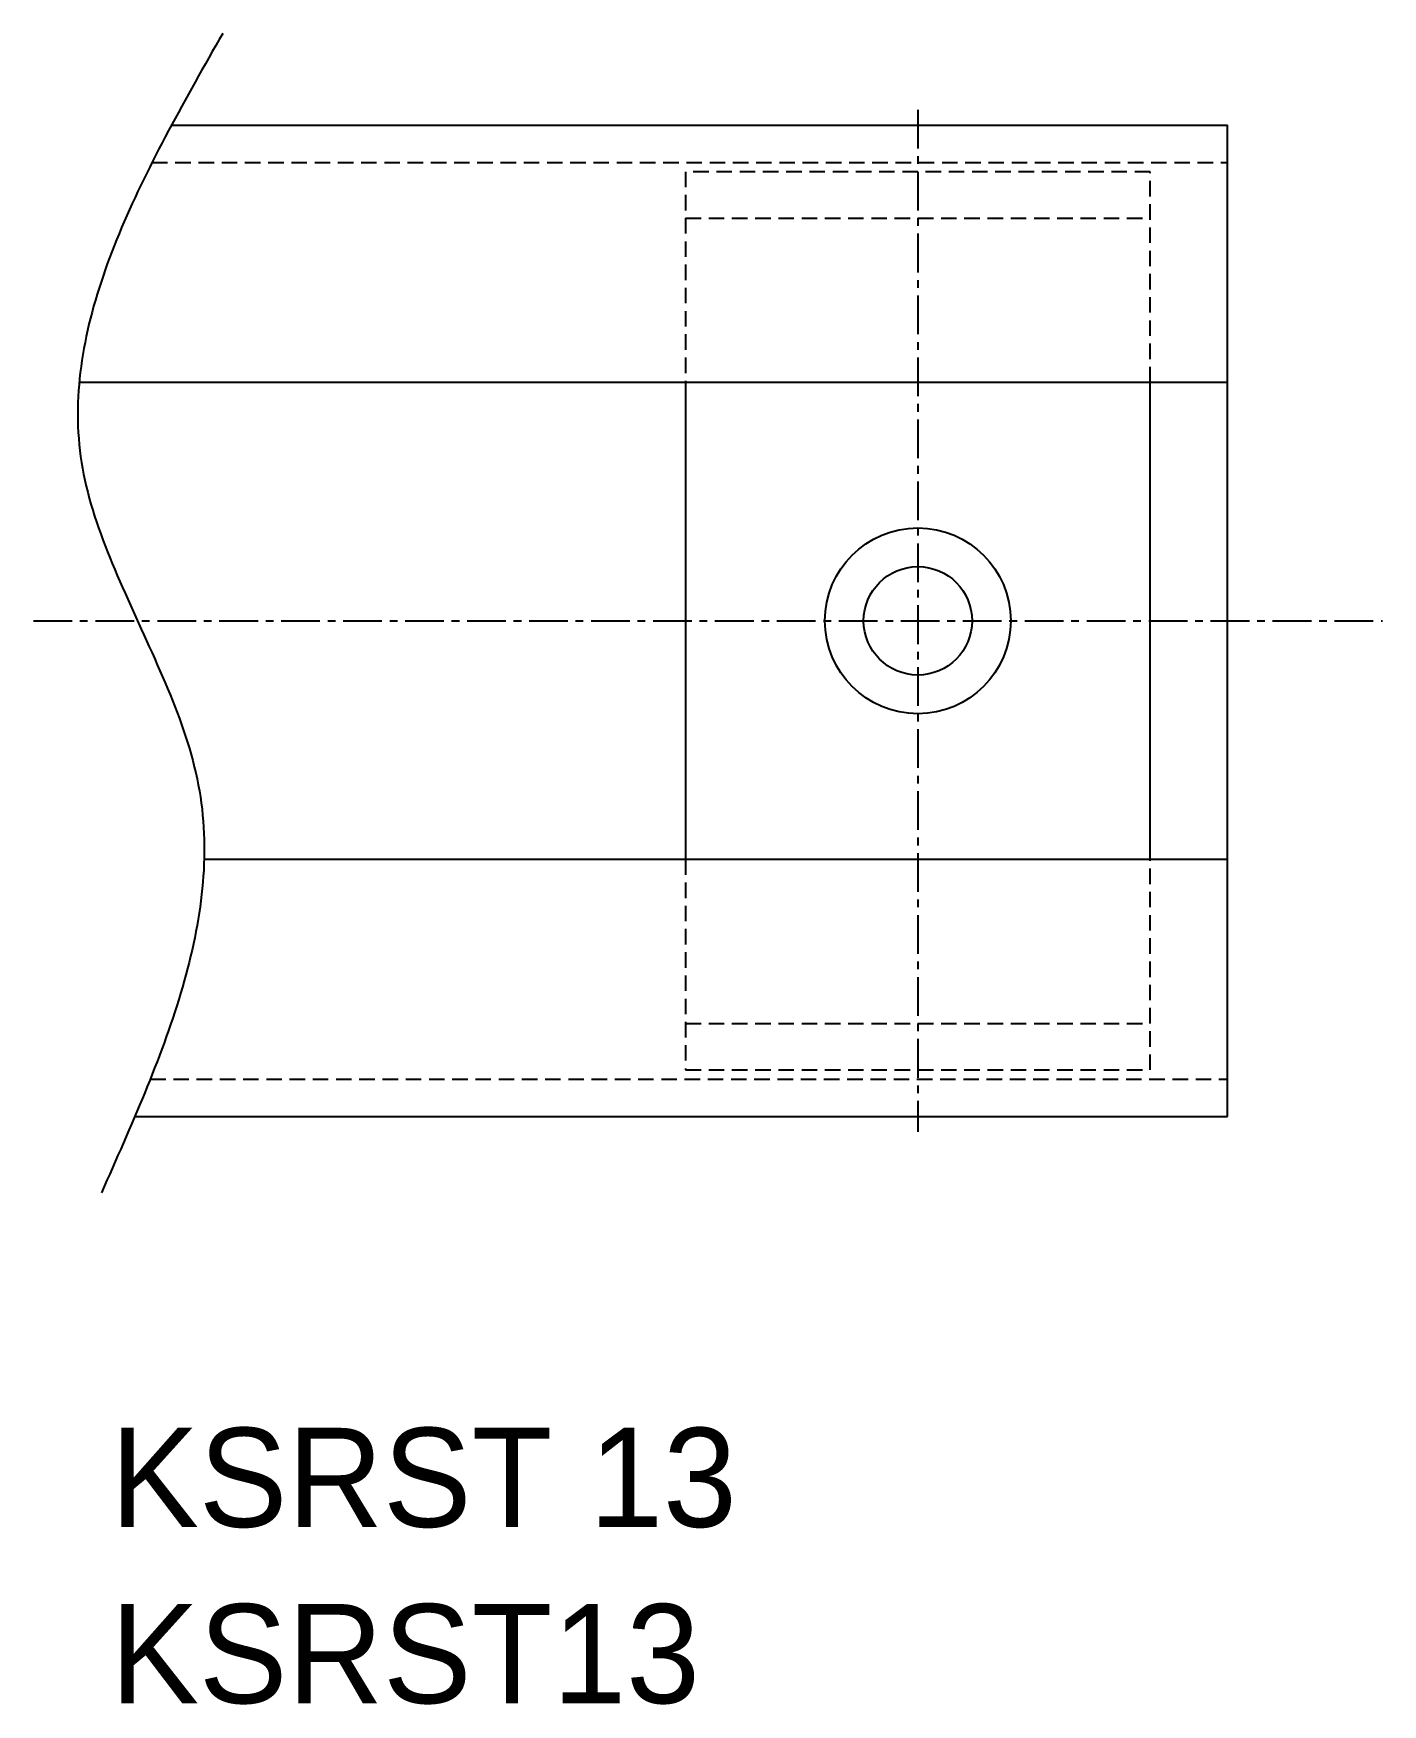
# Model space of a CAD drawing. Extents: x 5 to 48.5, y -4 to 49.9.
import ezdxf

# ---------------------------------------------------------------- set-up
doc = ezdxf.new("R2010")
doc.units = 0
doc.linetypes.add('CENTER', pattern=[2, 1.25, -0.25, 0.25, -0.25])
doc.linetypes.add('DASHED', pattern=[0.75, 0.5, -0.25])
doc.layers.get('0').update_dxf_attribs({"linetype": 'CONTINUOUS'})
doc.layers.add('CENTER', color=1, linetype='CENTER')
doc.styles.add('MISUMI', font='txt')

msp = doc.modelspace()

# ---------------------------------------------------------------- linework, layer by layer
at = {"color": 7, "linetype": 'CONTINUOUS'}
for p, q in [((9.453, 46.96), (43.547, 46.96)), ((43.547, 14.96), (43.547, 46.96)), ((6.476, 38.66), (43.547, 38.66)), ((10.509, 23.26), (43.547, 23.26)), ((8.272, 14.96), (43.547, 14.96))]:
    msp.add_line(p, q, dxfattribs=at)
at = {"color": 3, "linetype": 'DASHED'}
for p, q in [((8.827, 45.76), (43.547, 45.76)), ((26.047, 43.96), (41.047, 43.96)), ((26.047, 17.96), (41.047, 17.96)), ((8.767, 16.16), (43.547, 16.16))]:
    msp.add_line(p, q, dxfattribs=at)
for points in [[(41.047, 38.66), (41.047, 45.46), (26.047, 45.46), (26.047, 38.66)], [(26.047, 16.46), (41.047, 16.46), (41.047, 23.26)], [(26.047, 23.26), (26.047, 16.46)]]:
    msp.add_lwpolyline(points, dxfattribs=at)
at = {"color": 7, "linetype": 'CONTINUOUS'}
for points in [[(26.047, 38.66), (26.047, 23.26)], [(41.047, 23.26), (41.047, 38.66)]]:
    msp.add_lwpolyline(points, dxfattribs=at)
at = {"color": 3}
msp.add_polyline3d([(11.107, 49.924, 0), (10.995, 49.728, 0), (10.884, 49.532, 0), (10.772, 49.336, 0), (10.661, 49.139, 0), (10.55, 48.943, 0), (10.439, 48.747, 0), (10.329, 48.551, 0), (10.219, 48.355, 0), (10.109, 48.159, 0), (10, 47.963, 0), (9.892, 47.767, 0), (9.784, 47.571, 0), (9.677, 47.374, 0), (9.57, 47.178, 0), (9.465, 46.982, 0), (9.36, 46.786, 0), (9.256, 46.59, 0), (9.153, 46.394, 0), (9.051, 46.198, 0), (8.95, 46.002, 0), (8.851, 45.807, 0), (8.752, 45.611, 0), (8.655, 45.415, 0), (8.559, 45.219, 0), (8.464, 45.023, 0), (8.371, 44.828, 0), (8.279, 44.632, 0), (8.189, 44.436, 0), (8.1, 44.241, 0), (8.013, 44.045, 0), (7.928, 43.849, 0), (7.844, 43.654, 0), (7.762, 43.459, 0), (7.682, 43.263, 0), (7.604, 43.068, 0), (7.528, 42.872, 0), (7.454, 42.677, 0), (7.382, 42.482, 0), (7.313, 42.287, 0), (7.245, 42.092, 0), (7.18, 41.896, 0), (7.117, 41.701, 0), (7.056, 41.506, 0), (6.998, 41.312, 0), (6.942, 41.117, 0), (6.889, 40.922, 0), (6.838, 40.727, 0), (6.791, 40.532, 0), (6.745, 40.338, 0), (6.703, 40.143, 0), (6.663, 39.949, 0), (6.626, 39.754, 0), (6.593, 39.56, 0), (6.562, 39.366, 0), (6.534, 39.172, 0), (6.509, 38.977, 0), (6.488, 38.783, 0), (6.47, 38.59, 0), (6.454, 38.396, 0), (6.443, 38.202, 0), (6.434, 38.008, 0), (6.43, 37.814, 0), (6.428, 37.621, 0), (6.43, 37.427, 0), (6.436, 37.234, 0), (6.446, 37.041, 0), (6.459, 36.847, 0), (6.476, 36.654, 0), (6.497, 36.461, 0), (6.521, 36.268, 0), (6.55, 36.075, 0), (6.583, 35.883, 0), (6.619, 35.69, 0), (6.66, 35.497, 0), (6.704, 35.305, 0), (6.751, 35.112, 0), (6.802, 34.92, 0), (6.856, 34.728, 0), (6.914, 34.535, 0), (6.974, 34.343, 0), (7.037, 34.151, 0), (7.102, 33.959, 0), (7.17, 33.767, 0), (7.241, 33.575, 0), (7.313, 33.383, 0), (7.388, 33.191, 0), (7.464, 32.999, 0), (7.543, 32.807, 0), (7.622, 32.615, 0), (7.704, 32.423, 0), (7.786, 32.231, 0), (7.87, 32.039, 0), (7.955, 31.848, 0), (8.041, 31.655, 0), (8.127, 31.464, 0), (8.214, 31.271, 0), (8.301, 31.079, 0), (8.389, 30.887, 0), (8.477, 30.695, 0), (8.564, 30.503, 0), (8.652, 30.311, 0), (8.739, 30.118, 0), (8.826, 29.926, 0), (8.912, 29.733, 0), (8.997, 29.541, 0), (9.082, 29.348, 0), (9.165, 29.156, 0), (9.248, 28.963, 0), (9.329, 28.77, 0), (9.408, 28.577, 0), (9.486, 28.384, 0), (9.562, 28.191, 0), (9.636, 27.997, 0), (9.708, 27.804, 0), (9.778, 27.61, 0), (9.845, 27.416, 0), (9.91, 27.222, 0), (9.972, 27.028, 0), (10.032, 26.834, 0), (10.088, 26.64, 0), (10.142, 26.445, 0), (10.192, 26.25, 0), (10.238, 26.056, 0), (10.281, 25.861, 0), (10.321, 25.665, 0), (10.356, 25.47, 0), (10.388, 25.274, 0), (10.416, 25.078, 0), (10.441, 24.883, 0), (10.461, 24.686, 0), (10.479, 24.49, 0), (10.492, 24.294, 0), (10.502, 24.097, 0), (10.509, 23.9, 0), (10.513, 23.703, 0), (10.513, 23.506, 0), (10.51, 23.308, 0), (10.504, 23.111, 0), (10.495, 22.913, 0), (10.482, 22.715, 0), (10.467, 22.517, 0), (10.449, 22.319, 0), (10.428, 22.121, 0), (10.404, 21.923, 0), (10.377, 21.724, 0), (10.348, 21.526, 0), (10.316, 21.327, 0), (10.281, 21.128, 0), (10.244, 20.929, 0), (10.205, 20.73, 0), (10.163, 20.53, 0), (10.118, 20.331, 0), (10.072, 20.131, 0), (10.023, 19.932, 0), (9.972, 19.732, 0), (9.919, 19.532, 0), (9.864, 19.332, 0), (9.807, 19.132, 0), (9.748, 18.932, 0), (9.687, 18.732, 0), (9.625, 18.532, 0), (9.56, 18.331, 0), (9.494, 18.131, 0), (9.426, 17.93, 0), (9.357, 17.73, 0), (9.286, 17.529, 0), (9.214, 17.328, 0), (9.14, 17.127, 0), (9.065, 16.926, 0), (8.989, 16.725, 0), (8.911, 16.524, 0), (8.832, 16.323, 0), (8.752, 16.122, 0), (8.671, 15.921, 0), (8.589, 15.72, 0), (8.507, 15.518, 0), (8.423, 15.317, 0), (8.338, 15.116, 0), (8.253, 14.914, 0), (8.167, 14.713, 0), (8.08, 14.511, 0), (7.993, 14.31, 0), (7.905, 14.108, 0), (7.817, 13.906, 0), (7.728, 13.705, 0), (7.639, 13.503, 0), (7.55, 13.302, 0), (7.461, 13.1, 0), (7.371, 12.898, 0), (7.281, 12.697, 0), (7.191, 12.495, 0)], dxfattribs=at)
at = {"color": 7, "linetype": 'CONTINUOUS'}
for radius in [3, 1.75]:
    msp.add_circle((33.547, 30.96), radius, dxfattribs=at)
at = {"layer": 'CENTER', "color": 1, "linetype": 'CENTER'}
for p, q in [((33.547, 47.46), (33.547, 14.46)), ((4.998, 30.96), (48.547, 30.96))]:
    msp.add_line(p, q, dxfattribs=at)

# ---------------------------------------------------------------- texts
at = {"color": 7, "linetype": 'CONTINUOUS', "style": 'MISUMI'}
for s, p in [('KSRST 13', (7.487, 1.705)), ('KSRST13', (7.487, -3.985))]:
    msp.add_text(s, height=3.2, dxfattribs=at).set_placement(p)

doc.saveas('drawing.dxf')
